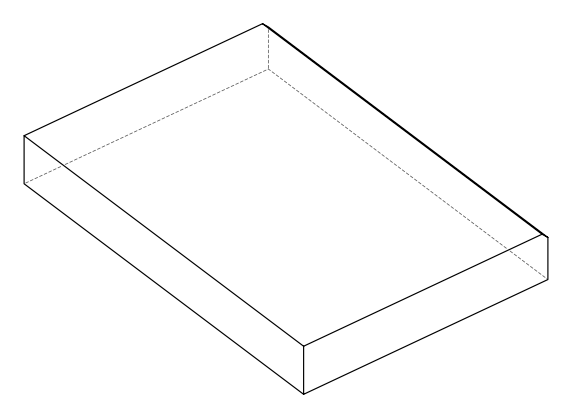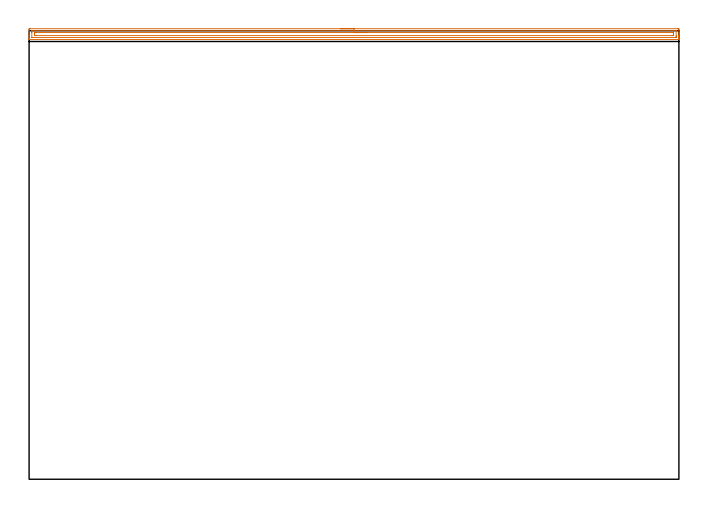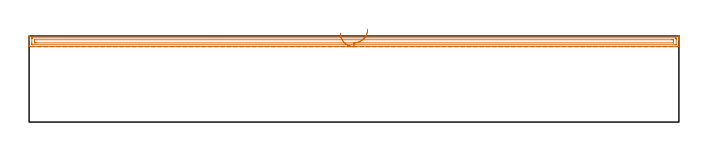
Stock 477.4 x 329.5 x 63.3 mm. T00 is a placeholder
(PLAN: 1 operations, 0 tool changes, 11.7 min)
(1 AREA_MILL | FG_CHAMFER_SURFACE | UGT0205_001 | 11.68 min | 14897 mm3)
(TOOL UGT0205_001 | Chamfer Mill 20 x 3 x 45 deg. | D20 FL50 Z2)
(OP 1 AREA_MILL)
G17 G21 G94 G90
T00 M6
G54
G17 G0 G90 X228.7 Y331. S1061 M3
G43 Z73.3 H0
Z65.4
G94 G1 X228.738 Z64.528 F250.
X228.852 Z63.664
X229.041 Z62.812
X229.303 Z61.98
X229.637 Z61.174
X230.04 Z60.4
X230.508 Z59.664
X231.04 Z58.972
X231.629 Z58.329
X232.272 Z57.74
X232.964 Z57.208
X233.7 Z56.74
X234.474 Z56.337
X235.28 Z56.003
X236.112 Z55.741
X236.964 Z55.552
X237.828 Z55.438
X238.7 Z55.4
X476.782 Y330.999 Z55.401
X477.215 Y330.996 Z55.402
X477.39 Y330.992 Z55.406
X477.4 Y330.57 Z55.827
Y326.17 Z60.224
Y325.628 Z60.769
Y325.29 Z61.106
Y324.748 Z61.648
Y324.41 Z61.985
Y323.734 Z62.665
Y323.431 Z62.969
X477.399 Y323.096 Z63.294
X477.228 Y323.1 Z63.3
X0.172
X0.001 Y323.096 Z63.294
X0. Y323.431 Z62.969
Y323.734 Z62.665
Y324.41 Z61.985
Y325.628 Z60.769
Y326.17 Z60.224
Y330.299 Z56.098
X0.003 Y330.57 Z55.827
X0.01 Y330.992 Z55.406
X0.185 Y330.996 Z55.402
X0.618 Y331. Z55.4
X238.7
Y329.586 Z56.814
X474.995 Y329.585 Z56.815
X475.102
X475.362 Y329.58 Z56.82
X475.387 Y329.579 Z56.821
X475.391 Y329.561 Z56.839
X475.397 Y329.529 Z56.871
X475.399 Y329.497 Z56.903
X475.4 Y325.771 Z60.629
X475.398 Y325.29 Z61.11
X475.394 Y324.897 Z61.503
X475.379 Y324.521 Z61.879
X474.995 Y324.516 Z61.884
X474.889 Y324.515 Z61.885
X2.405
X2.298
X2.038 Y324.52 Z61.88
X2.013 Y324.521 Z61.879
X2.009 Y324.539 Z61.861
X2.003 Y324.571 Z61.829
X2.001 Y324.603 Z61.797
X2. Y328.329 Z58.071
X2.002 Y328.81 Z57.59
X2.006 Y329.203 Z57.197
X2.021 Y329.579 Z56.821
X2.405 Y329.584 Z56.816
X2.511 Y329.585 Z56.815
X238.7 Y329.586 Z56.814
Y328.172 Z58.228
X473.208 Y328.171 Z58.229
X473.29 Y328.17 Z58.23
X473.355 Y328.167 Z58.233
X473.389 Y328.165 Z58.235
X473.392 Y328.118 Z58.282
X473.397 Y327.93 Z58.47
X473.4 Y327.742 Z58.658
Y327.05 Z59.35
Y326.861 Z59.539
X473.396 Y326.17 Z60.23
X473.392 Y325.989 Z60.411
X473.383 Y325.935 Z60.465
X473.33 Y325.933 Z60.467
X473.208 Y325.931 Z60.469
X472.56 Y325.929 Z60.471
X472.315
X4.192
X4.11 Y325.93 Z60.47
X4.045 Y325.933 Z60.467
X4.011 Y325.935 Z60.465
X4.008 Y325.982 Z60.418
X4.003 Y326.17 Z60.23
X4. Y326.358 Z60.042
Y327.05 Z59.35
Y327.239 Z59.161
X4.004 Y327.93 Z58.47
X4.008 Y328.111 Z58.289
X4.017 Y328.165 Z58.235
X4.07 Y328.167 Z58.233
X4.192 Y328.169 Z58.231
X4.84 Y328.171 Z58.229
X5.085 Y328.172 Z58.228
X238.7
X239.572 Z58.266
X240.436 Z58.38
X241.288 Z58.569
X242.12 Z58.832
X242.926 Z59.165
X243.7 Z59.568
X244.436 Z60.037
X245.128 Z60.568
X245.771 Z61.157
X246.36 Z61.801
X246.892 Z62.493
X247.36 Z63.228
X247.763 Z64.002
X248.097 Z64.808
X248.359 Z65.64
X248.548 Z66.492
X248.662 Z67.357
X248.7 Z68.228
G0 Z73.3
M5
M2
